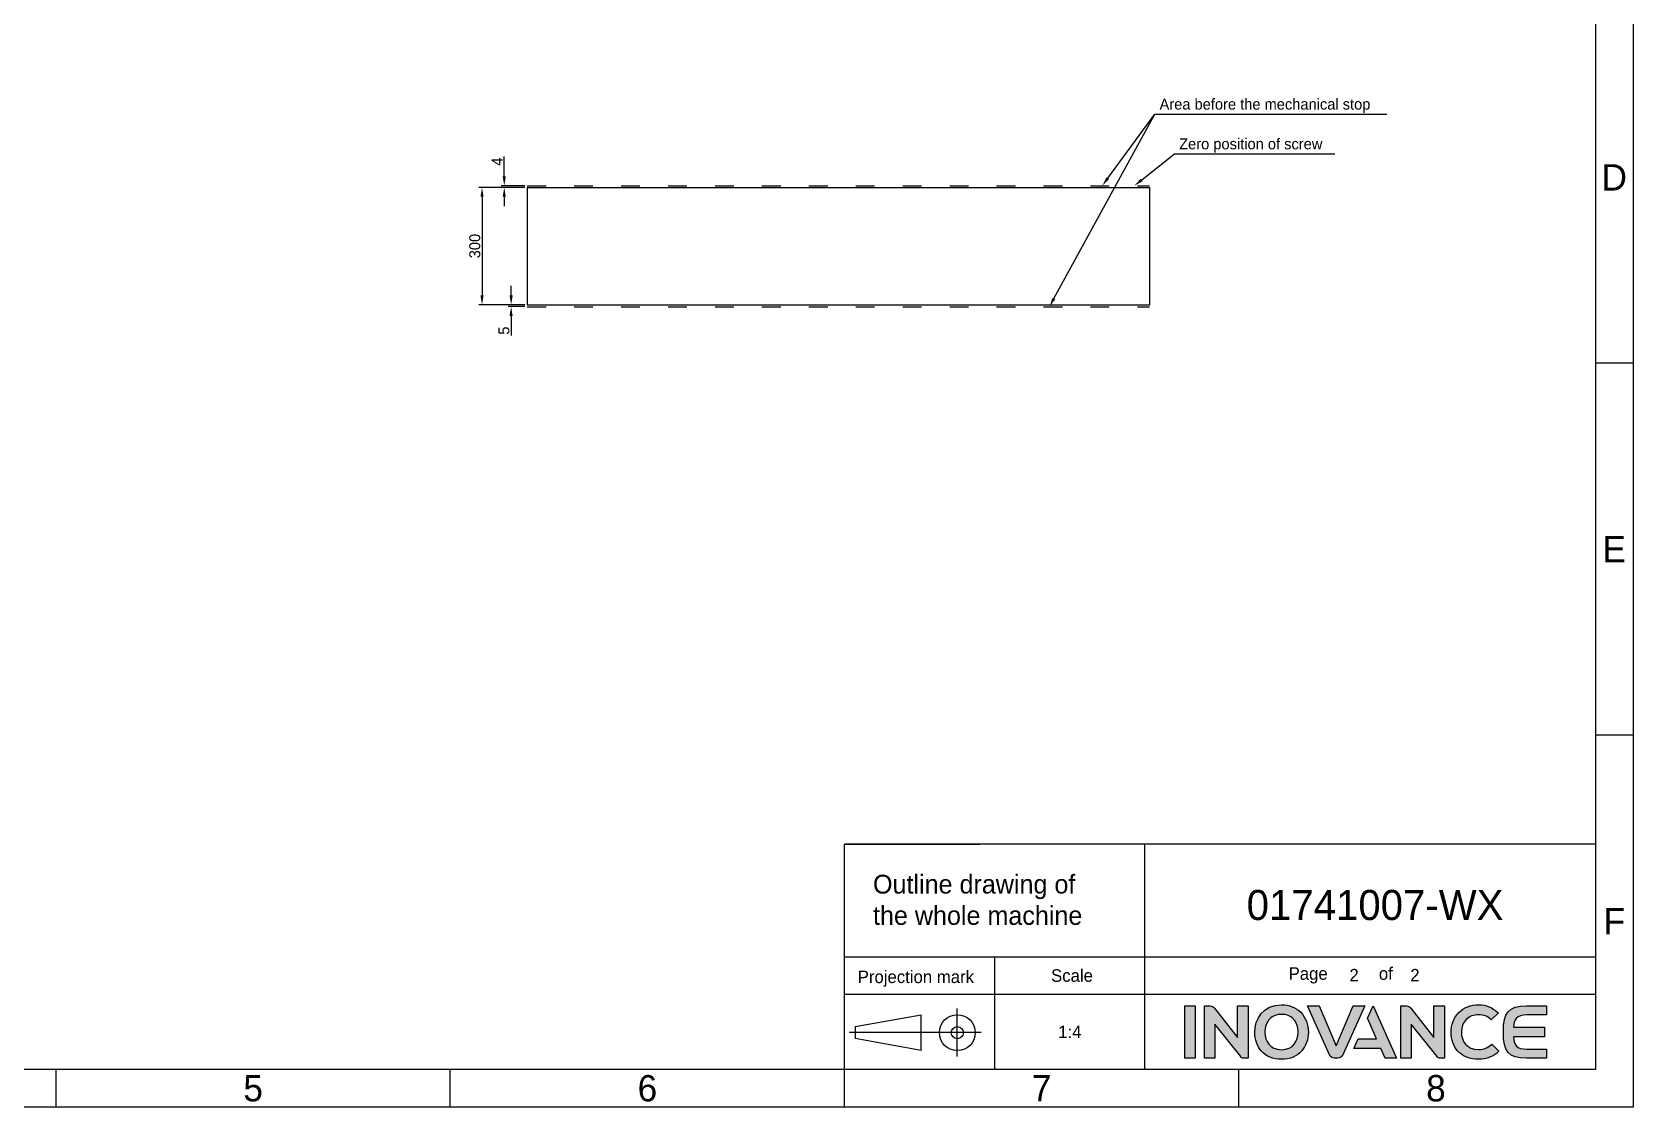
# Model space of a CAD drawing. Header units: millimetres. Extents: x 4086 to 8300, y 123 to 1549.
# Drawn here: x 7276 to 8300, y 124 to 810 of the extents above; entities that cross this region are included whole.
import ezdxf
from ezdxf import colors
from ezdxf.entities.mleader import LeaderData, LeaderLine
from ezdxf.enums import TextEntityAlignment as Align
from ezdxf.math import Vec2, Vec3

# ---------------------------------------------------------------- set-up
doc = ezdxf.new("R2010")
doc.units = ezdxf.units.MM
doc.linetypes.add('ACAD_ISO03W100', pattern=[30, 12, -18])
doc.layers.add('logo-蓝色', color=7, linetype='Continuous', true_color=0x008ccf)
doc.layers.add('标注层', color=7, linetype='Continuous', lineweight=0)
doc.layers.add('运动范围', color=7, linetype='Continuous')
doc.styles.get("Standard").update_dxf_attribs({"font": 'simsun.ttc'})
doc.styles.add('思源黑', font='SourceHanSansCN-Normal.ttf')
doc.dimstyles.new('尺寸标注_1_4比例', dxfattribs={"dimtxt": 7, "dimasz": 6, "dimexe": 2, "dimexo": 1.5, "dimgap": 1, "dimtad": 1, "dimdec": 1, "dimlfac": 4, "dimdsep": 46, "dimtxsty": '思源黑', "dimcen": 0.09, "dimadec": 0, "dimazin": 0, "dimtp": 0.01, "dimtm": 0.01, "dimtfac": 1, "dimtdec": 1, "dimtofl": 0, "dimtmove": 0, "dimatfit": 3, "dimfxl": 1, "dimtolj": 1, "dimarcsym": 0})

# ---------------------------------------------------------------- blocks, each defined once
blk = doc.blocks.new('1')
at = {"layer": 'logo-蓝色'}
h = blk.add_hatch(color=256, dxfattribs=at)
h.dxf.hatch_style = 1
edge = h.paths.add_edge_path()
edge.add_spline(control_points=[(8013.2, 154.8), (8013.2, 154.8), (8019.8, 154.8), (8019.8, 154.8), (8019.8, 154.8), (8019.8, 154.8), (8019.8, 188.2), (8019.8, 188.2), (8019.8, 188.2), (8019.8, 188.2), (8013.2, 188.2), (8013.2, 188.2), (8013.2, 188.2), (8013.2, 188.2), (8013.2, 154.8), (8013.2, 154.8)], knot_values=[0, 0, 0, 0, 0.25, 0.25, 0.25, 0.25, 0.5, 0.5, 0.5, 0.5, 0.75, 0.75, 0.75, 0.75, 1, 1, 1, 1], degree=3, periodic=1)
h = blk.add_hatch(color=256, dxfattribs=at)
h.dxf.hatch_style = 1
edge = h.paths.add_edge_path()
edge.add_spline(control_points=[(8046.9, 188.2), (8046.9, 188.2), (8046.9, 168.1), (8046.9, 168.1), (8046.9, 168.1), (8046.9, 168.1), (8032.2, 186.7), (8032.2, 186.7), (8032.2, 186.7), (8031.5, 187.6), (8030.5, 188.2), (8029.3, 188.2), (8029.3, 188.2), (8029.3, 188.2), (8025.7, 188.2), (8025.7, 188.2), (8025.7, 188.2), (8025.7, 188.2), (8025.7, 154.7), (8025.7, 154.7), (8025.7, 154.7), (8025.7, 154.7), (8032.4, 154.7), (8032.4, 154.7), (8032.4, 154.7), (8032.4, 154.7), (8032.4, 176.6), (8032.4, 176.6), (8032.4, 176.6), (8032.4, 176.6), (8048.9, 155.8), (8048.9, 155.8), (8048.9, 155.8), (8049.4, 155.1), (8050.1, 154.7), (8051, 154.7), (8051, 154.7), (8051, 154.7), (8053.6, 154.7), (8053.6, 154.7), (8053.6, 154.7), (8053.6, 154.7), (8053.6, 188.2), (8053.6, 188.2), (8053.6, 188.2), (8053.6, 188.2), (8046.9, 188.2), (8046.9, 188.2)], knot_values=[0, 0, 0, 0, 0.083333, 0.083333, 0.083333, 0.083333, 0.166667, 0.166667, 0.166667, 0.166667, 0.25, 0.25, 0.25, 0.25, 0.333333, 0.333333, 0.333333, 0.333333, 0.416667, 0.416667, 0.416667, 0.416667, 0.5, 0.5, 0.5, 0.5, 0.583333, 0.583333, 0.583333, 0.583333, 0.666667, 0.666667, 0.666667, 0.666667, 0.75, 0.75, 0.75, 0.75, 0.833333, 0.833333, 0.833333, 0.833333, 0.916667, 0.916667, 0.916667, 0.916667, 1, 1, 1, 1], degree=3, periodic=1)
h = blk.add_hatch(color=256, dxfattribs=at)
h.dxf.hatch_style = 1
edge = h.paths.add_edge_path(flags=16)
edge.add_spline(control_points=[(8067.5, 179.9), (8069.4, 181.8), (8072, 182.8), (8075, 182.8), (8075, 182.8), (8078.1, 182.8), (8080.6, 181.9), (8082.5, 180), (8082.5, 180), (8084.5, 177.9), (8085.7, 174.7), (8085.6, 171.3), (8085.6, 171.3), (8085.5, 165.9), (8082.7, 160.2), (8075, 160.2), (8075, 160.2), (8067.4, 160.2), (8064.5, 165.9), (8064.4, 171.2), (8064.4, 171.2), (8064.3, 174.6), (8065.5, 177.8), (8067.5, 179.9)], knot_values=[0, 0, 0, 0, 0.166667, 0.166667, 0.166667, 0.166667, 0.333333, 0.333333, 0.333333, 0.333333, 0.5, 0.5, 0.5, 0.5, 0.666667, 0.666667, 0.666667, 0.666667, 0.833333, 0.833333, 0.833333, 0.833333, 1, 1, 1, 1], degree=3, periodic=0)
edge = h.paths.add_edge_path()
edge.add_spline(control_points=[(8075, 188.9), (8063.2, 188.9), (8057.9, 179.8), (8057.9, 171.3), (8057.9, 171.3), (8057.9, 166.7), (8059.4, 162.5), (8062.1, 159.4), (8062.1, 159.4), (8065.1, 155.9), (8069.6, 154.1), (8075, 154.1), (8075, 154.1), (8080.4, 154.1), (8084.9, 155.9), (8088, 159.5), (8088, 159.5), (8090.6, 162.5), (8092.1, 166.8), (8092.2, 171.3), (8092.2, 171.3), (8092.2, 176.3), (8090.4, 180.9), (8087.3, 184.1), (8087.3, 184.1), (8084.2, 187.3), (8080, 188.9), (8075, 188.9)], knot_values=[0, 0, 0, 0, 0.142857, 0.142857, 0.142857, 0.142857, 0.285714, 0.285714, 0.285714, 0.285714, 0.428571, 0.428571, 0.428571, 0.428571, 0.571429, 0.571429, 0.571429, 0.571429, 0.714286, 0.714286, 0.714286, 0.714286, 0.857143, 0.857143, 0.857143, 0.857143, 1, 1, 1, 1], degree=3, periodic=0)
h = blk.add_hatch(color=256, dxfattribs=at)
h.dxf.hatch_style = 1
edge = h.paths.add_edge_path()
edge.add_spline(control_points=[(8120.9, 188.2), (8120.9, 188.2), (8110, 162.7), (8110, 162.7), (8110, 162.7), (8110, 162.7), (8099, 188.2), (8099, 188.2), (8099, 188.2), (8099, 188.2), (8091.6, 188.2), (8091.6, 188.2), (8091.6, 188.2), (8091.6, 188.2), (8105.6, 156.9), (8105.6, 156.9), (8105.6, 156.9), (8106.2, 155.7), (8107.5, 154.8), (8108.9, 154.8), (8108.9, 154.8), (8108.9, 154.8), (8108.9, 154.8), (8108.9, 154.8), (8108.9, 154.8), (8108.9, 154.8), (8111, 154.8), (8111, 154.8), (8111, 154.8), (8111, 154.8), (8111, 154.8), (8111, 154.8), (8111, 154.8), (8112.5, 154.8), (8113.7, 155.7), (8114.3, 156.9), (8114.3, 156.9), (8114.3, 156.9), (8128.3, 188.2), (8128.3, 188.2), (8128.3, 188.2), (8128.3, 188.2), (8120.9, 188.2), (8120.9, 188.2)], knot_values=[0, 0, 0, 0, 0.090909, 0.090909, 0.090909, 0.090909, 0.181818, 0.181818, 0.181818, 0.181818, 0.272727, 0.272727, 0.272727, 0.272727, 0.363636, 0.363636, 0.363636, 0.363636, 0.454545, 0.454545, 0.454545, 0.454545, 0.545455, 0.545455, 0.545455, 0.545455, 0.636364, 0.636364, 0.636364, 0.636364, 0.727273, 0.727273, 0.727273, 0.727273, 0.818182, 0.818182, 0.818182, 0.818182, 0.909091, 0.909091, 0.909091, 0.909091, 1, 1, 1, 1], degree=3, periodic=1)
h = blk.add_hatch(color=256, dxfattribs=at)
h.dxf.hatch_style = 1
edge = h.paths.add_edge_path()
edge.add_spline(control_points=[(8133.5, 188.2), (8133.5, 188.2), (8130, 180.4), (8130, 180.4), (8130, 180.4), (8130, 180.4), (8135.7, 167.2), (8135.7, 167.2), (8135.7, 167.2), (8135.7, 167.2), (8124.1, 167.2), (8124.1, 167.2), (8124.1, 167.2), (8124.1, 167.2), (8121.3, 161), (8121.3, 161), (8121.3, 161), (8121.3, 161), (8138.4, 161), (8138.4, 161), (8138.4, 161), (8138.4, 161), (8141.2, 154.8), (8141.2, 154.8), (8141.2, 154.8), (8141.2, 154.8), (8148.4, 154.8), (8148.4, 154.8), (8148.4, 154.8), (8148.4, 154.8), (8133.5, 188.2), (8133.5, 188.2)], knot_values=[0, 0, 0, 0, 0.125, 0.125, 0.125, 0.125, 0.25, 0.25, 0.25, 0.25, 0.375, 0.375, 0.375, 0.375, 0.5, 0.5, 0.5, 0.5, 0.625, 0.625, 0.625, 0.625, 0.75, 0.75, 0.75, 0.75, 0.875, 0.875, 0.875, 0.875, 1, 1, 1, 1], degree=3, periodic=1)
h = blk.add_hatch(color=256, dxfattribs=at)
h.dxf.hatch_style = 1
edge = h.paths.add_edge_path()
edge.add_spline(control_points=[(8172.4, 188.2), (8172.4, 188.2), (8172.4, 168.1), (8172.4, 168.1), (8172.4, 168.1), (8172.4, 168.1), (8157.7, 186.7), (8157.7, 186.7), (8157.7, 186.7), (8157, 187.6), (8156, 188.2), (8154.8, 188.2), (8154.8, 188.2), (8154.8, 188.2), (8151.2, 188.2), (8151.2, 188.2), (8151.2, 188.2), (8151.2, 188.2), (8151.2, 154.7), (8151.2, 154.7), (8151.2, 154.7), (8151.2, 154.7), (8157.9, 154.7), (8157.9, 154.7), (8157.9, 154.7), (8157.9, 154.7), (8157.9, 176.6), (8157.9, 176.6), (8157.9, 176.6), (8157.9, 176.6), (8174.4, 155.8), (8174.4, 155.8), (8174.4, 155.8), (8174.9, 155.1), (8175.6, 154.7), (8176.5, 154.7), (8176.5, 154.7), (8176.5, 154.7), (8179.1, 154.7), (8179.1, 154.7), (8179.1, 154.7), (8179.1, 154.7), (8179.1, 188.2), (8179.1, 188.2), (8179.1, 188.2), (8179.1, 188.2), (8172.4, 188.2), (8172.4, 188.2)], knot_values=[0, 0, 0, 0, 0.083333, 0.083333, 0.083333, 0.083333, 0.166667, 0.166667, 0.166667, 0.166667, 0.25, 0.25, 0.25, 0.25, 0.333333, 0.333333, 0.333333, 0.333333, 0.416667, 0.416667, 0.416667, 0.416667, 0.5, 0.5, 0.5, 0.5, 0.583333, 0.583333, 0.583333, 0.583333, 0.666667, 0.666667, 0.666667, 0.666667, 0.75, 0.75, 0.75, 0.75, 0.833333, 0.833333, 0.833333, 0.833333, 0.916667, 0.916667, 0.916667, 0.916667, 1, 1, 1, 1], degree=3, periodic=1)
h = blk.add_hatch(color=256, dxfattribs=at)
h.dxf.hatch_style = 1
edge = h.paths.add_edge_path()
edge.add_spline(control_points=[(8209.2, 163.6), (8207.2, 161.6), (8204.1, 160.3), (8201.1, 160.3), (8201.1, 160.3), (8193, 160.3), (8190, 166), (8190, 171.3), (8190, 171.3), (8189.9, 174.5), (8191.1, 177.5), (8193.1, 179.5), (8193.1, 179.5), (8195.1, 181.5), (8197.8, 182.5), (8201.1, 182.5), (8201.1, 182.5), (8204.1, 182.5), (8206.9, 181.5), (8208.9, 179.5), (8208.9, 179.5), (8208.9, 179.5), (8209.1, 179.3), (8209.1, 179.3), (8209.1, 179.3), (8209.1, 179.3), (8213.5, 183.6), (8213.5, 183.6), (8213.5, 183.6), (8213.5, 183.6), (8213.4, 183.8), (8213.4, 183.8), (8213.4, 183.8), (8210, 187.1), (8205.7, 188.9), (8201.1, 188.9), (8201.1, 188.9), (8195.9, 188.9), (8191.5, 187.2), (8188.3, 184), (8188.3, 184), (8185.2, 180.8), (8183.4, 176.2), (8183.4, 171.3), (8183.4, 171.3), (8183.4, 166.7), (8184.9, 162.5), (8187.6, 159.4), (8187.6, 159.4), (8190.8, 155.9), (8195.4, 154.1), (8201.1, 154.1), (8201.1, 154.1), (8206.1, 154.1), (8210.5, 155.8), (8213.8, 159), (8213.8, 159), (8213.8, 159), (8213.9, 159.2), (8213.9, 159.2), (8213.9, 159.2), (8213.9, 159.2), (8209.4, 163.8), (8209.4, 163.8), (8209.4, 163.8), (8209.4, 163.8), (8209.2, 163.6), (8209.2, 163.6)], knot_values=[0, 0, 0, 0, 0.058824, 0.058824, 0.058824, 0.058824, 0.117647, 0.117647, 0.117647, 0.117647, 0.176471, 0.176471, 0.176471, 0.176471, 0.235294, 0.235294, 0.235294, 0.235294, 0.294118, 0.294118, 0.294118, 0.294118, 0.352941, 0.352941, 0.352941, 0.352941, 0.411765, 0.411765, 0.411765, 0.411765, 0.470588, 0.470588, 0.470588, 0.470588, 0.529412, 0.529412, 0.529412, 0.529412, 0.588235, 0.588235, 0.588235, 0.588235, 0.647059, 0.647059, 0.647059, 0.647059, 0.705882, 0.705882, 0.705882, 0.705882, 0.764706, 0.764706, 0.764706, 0.764706, 0.823529, 0.823529, 0.823529, 0.823529, 0.882353, 0.882353, 0.882353, 0.882353, 0.941176, 0.941176, 0.941176, 0.941176, 1, 1, 1, 1], degree=3, periodic=0)
h = blk.add_hatch(color=256, dxfattribs=at)
h.dxf.hatch_style = 1
edge = h.paths.add_edge_path()
edge.add_spline(control_points=[(8231.8, 182.4), (8231.8, 182.4), (8244.3, 182.4), (8244.3, 182.4), (8244.3, 182.4), (8244.3, 182.4), (8244.3, 188.2), (8244.3, 188.2), (8244.3, 188.2), (8244.3, 188.2), (8231.7, 188.2), (8231.7, 188.2), (8231.7, 188.2), (8220, 188.2), (8216.8, 183.7), (8216.8, 171.9), (8216.8, 171.9), (8216.8, 171.9), (8216.8, 171.5), (8216.8, 171.5), (8216.8, 171.5), (8216.8, 171.5), (8216.8, 171.5), (8216.8, 171.5), (8216.8, 171.5), (8216.8, 171.5), (8216.8, 171.5), (8216.8, 171.5), (8216.8, 171.5), (8216.8, 171.5), (8216.8, 171.5), (8216.8, 171.5), (8216.8, 171.5), (8216.8, 171.5), (8216.8, 171), (8216.8, 171), (8216.8, 171), (8216.8, 159.2), (8220, 154.8), (8231.7, 154.8), (8231.7, 154.8), (8231.7, 154.8), (8244.3, 154.8), (8244.3, 154.8), (8244.3, 154.8), (8244.3, 154.8), (8244.3, 160.6), (8244.3, 160.6), (8244.3, 160.6), (8244.3, 160.6), (8231.8, 160.6), (8231.8, 160.6), (8231.8, 160.6), (8228.8, 160.6), (8226.4, 161.1), (8225, 162.7), (8225, 162.7), (8223.9, 164), (8223.4, 166), (8223.3, 168.4), (8223.3, 168.4), (8223.3, 168.4), (8243.2, 168.4), (8243.2, 168.4), (8243.2, 168.4), (8243.2, 168.4), (8243.2, 171.5), (8243.2, 171.5), (8243.2, 171.5), (8243.2, 171.5), (8243.2, 174.6), (8243.2, 174.6), (8243.2, 174.6), (8243.2, 174.6), (8223.3, 174.6), (8223.3, 174.6), (8223.3, 174.6), (8223.4, 176.9), (8223.9, 178.9), (8225, 180.2), (8225, 180.2), (8226.4, 181.8), (8228.8, 182.4), (8231.8, 182.4)], knot_values=[0, 0, 0, 0, 0.047619, 0.047619, 0.047619, 0.047619, 0.095238, 0.095238, 0.095238, 0.095238, 0.142857, 0.142857, 0.142857, 0.142857, 0.190476, 0.190476, 0.190476, 0.190476, 0.238095, 0.238095, 0.238095, 0.238095, 0.285714, 0.285714, 0.285714, 0.285714, 0.333333, 0.333333, 0.333333, 0.333333, 0.380952, 0.380952, 0.380952, 0.380952, 0.428571, 0.428571, 0.428571, 0.428571, 0.47619, 0.47619, 0.47619, 0.47619, 0.52381, 0.52381, 0.52381, 0.52381, 0.571429, 0.571429, 0.571429, 0.571429, 0.619048, 0.619048, 0.619048, 0.619048, 0.666667, 0.666667, 0.666667, 0.666667, 0.714286, 0.714286, 0.714286, 0.714286, 0.761905, 0.761905, 0.761905, 0.761905, 0.809524, 0.809524, 0.809524, 0.809524, 0.857143, 0.857143, 0.857143, 0.857143, 0.904762, 0.904762, 0.904762, 0.904762, 0.952381, 0.952381, 0.952381, 0.952381, 1, 1, 1, 1], degree=3, periodic=0)
at = {"color": 2}
for p, q in [((8299.7, 598.8), (8275.7, 598.8)), ((8299.7, 361.2), (8275.7, 361.2)), ((8275.7, 291.6), (7795.7, 291.6)), ((7795.7, 147.6), (7795.7, 291.6)), ((7795.7, 291.6), (7882.1, 291.6)), ((7987.7, 147.6), (7987.7, 291.6)), ((7795.7, 147.6), (7795.7, 219.6)), ((7795.7, 219.6), (7882.1, 219.6)), ((7795.7, 219.6), (8275.7, 219.6)), ((7891.7, 147.6), (7891.7, 219.6)), ((7795.7, 195.6), (7987.7, 195.6)), ((7867.8, 155.8), (7867.8, 186.5)), ((7802.5, 175), (7844.7, 182.6)), ((7802.5, 175), (7802.5, 167.3)), ((7844.7, 159.6), (7844.7, 182.6)), ((7883.1, 171.1), (7798.6, 171.1)), ((7844.7, 159.6), (7802.5, 167.3)), ((7291.7, 123.6), (7291.7, 147.6)), ((7543.7, 123.6), (7543.7, 147.6)), ((7795.7, 123.6), (7795.7, 147.6)), ((8047.7, 123.6), (8047.7, 147.6))]:
    blk.add_line(p, q, dxfattribs=at)
for points in [[(6283.7, 123.6), (6283.7, 1549.2), (8299.7, 1549.2), (8299.7, 123.6)], [(6403.7, 147.6), (6403.7, 1525.2), (8275.7, 1525.2), (8275.7, 147.6)], [(7987.7, 195.6), (8275.7, 195.6), (8275.7, 147.6), (7987.7, 147.6)]]:
    blk.add_lwpolyline(points, close=True, dxfattribs=at)
for radius in [11.5, 3.84]:
    blk.add_circle((7867.8, 171.1), radius, dxfattribs=at)
at = {"layer": 'logo-蓝色'}
for points, knots in [([(8013.2, 154.8), (8013.2, 154.8), (8019.8, 154.8), (8019.8, 154.8), (8019.8, 154.8), (8019.8, 154.8), (8019.8, 188.2), (8019.8, 188.2), (8019.8, 188.2), (8019.8, 188.2), (8013.2, 188.2), (8013.2, 188.2), (8013.2, 188.2), (8013.2, 188.2), (8013.2, 154.8), (8013.2, 154.8)], [0, 0, 0, 0, 0.25, 0.25, 0.25, 0.25, 0.5, 0.5, 0.5, 0.5, 0.75, 0.75, 0.75, 0.75, 1, 1, 1, 1]), ([(8046.9, 188.2), (8046.9, 188.2), (8046.9, 168.1), (8046.9, 168.1), (8046.9, 168.1), (8046.9, 168.1), (8032.2, 186.7), (8032.2, 186.7), (8032.2, 186.7), (8031.5, 187.6), (8030.5, 188.2), (8029.3, 188.2), (8029.3, 188.2), (8029.3, 188.2), (8025.7, 188.2), (8025.7, 188.2), (8025.7, 188.2), (8025.7, 188.2), (8025.7, 154.7), (8025.7, 154.7), (8025.7, 154.7), (8025.7, 154.7), (8032.4, 154.7), (8032.4, 154.7), (8032.4, 154.7), (8032.4, 154.7), (8032.4, 176.6), (8032.4, 176.6), (8032.4, 176.6), (8032.4, 176.6), (8048.9, 155.8), (8048.9, 155.8), (8048.9, 155.8), (8049.4, 155.1), (8050.1, 154.7), (8051, 154.7), (8051, 154.7), (8051, 154.7), (8053.6, 154.7), (8053.6, 154.7), (8053.6, 154.7), (8053.6, 154.7), (8053.6, 188.2), (8053.6, 188.2), (8053.6, 188.2), (8053.6, 188.2), (8046.9, 188.2), (8046.9, 188.2)], [0, 0, 0, 0, 0.083333, 0.083333, 0.083333, 0.083333, 0.166667, 0.166667, 0.166667, 0.166667, 0.25, 0.25, 0.25, 0.25, 0.333333, 0.333333, 0.333333, 0.333333, 0.416667, 0.416667, 0.416667, 0.416667, 0.5, 0.5, 0.5, 0.5, 0.583333, 0.583333, 0.583333, 0.583333, 0.666667, 0.666667, 0.666667, 0.666667, 0.75, 0.75, 0.75, 0.75, 0.833333, 0.833333, 0.833333, 0.833333, 0.916667, 0.916667, 0.916667, 0.916667, 1, 1, 1, 1]), ([(8075, 188.9), (8063.2, 188.9), (8057.9, 179.8), (8057.9, 171.3), (8057.9, 171.3), (8057.9, 166.7), (8059.4, 162.5), (8062.1, 159.4), (8062.1, 159.4), (8065.1, 155.9), (8069.6, 154.1), (8075, 154.1), (8075, 154.1), (8080.4, 154.1), (8084.9, 155.9), (8088, 159.5), (8088, 159.5), (8090.6, 162.5), (8092.1, 166.8), (8092.2, 171.3), (8092.2, 171.3), (8092.2, 176.3), (8090.4, 180.9), (8087.3, 184.1), (8087.3, 184.1), (8084.2, 187.3), (8080, 188.9), (8075, 188.9)], [0, 0, 0, 0, 0.142857, 0.142857, 0.142857, 0.142857, 0.285714, 0.285714, 0.285714, 0.285714, 0.428571, 0.428571, 0.428571, 0.428571, 0.571429, 0.571429, 0.571429, 0.571429, 0.714286, 0.714286, 0.714286, 0.714286, 0.857143, 0.857143, 0.857143, 0.857143, 1, 1, 1, 1]), ([(8120.9, 188.2), (8120.9, 188.2), (8110, 162.7), (8110, 162.7), (8110, 162.7), (8110, 162.7), (8099, 188.2), (8099, 188.2), (8099, 188.2), (8099, 188.2), (8091.6, 188.2), (8091.6, 188.2), (8091.6, 188.2), (8091.6, 188.2), (8105.6, 156.9), (8105.6, 156.9), (8105.6, 156.9), (8106.2, 155.7), (8107.5, 154.8), (8108.9, 154.8), (8108.9, 154.8), (8108.9, 154.8), (8108.9, 154.8), (8108.9, 154.8), (8108.9, 154.8), (8108.9, 154.8), (8111, 154.8), (8111, 154.8), (8111, 154.8), (8111, 154.8), (8111, 154.8), (8111, 154.8), (8111, 154.8), (8112.5, 154.8), (8113.7, 155.7), (8114.3, 156.9), (8114.3, 156.9), (8114.3, 156.9), (8128.3, 188.2), (8128.3, 188.2), (8128.3, 188.2), (8128.3, 188.2), (8120.9, 188.2), (8120.9, 188.2)], [0, 0, 0, 0, 0.090909, 0.090909, 0.090909, 0.090909, 0.181818, 0.181818, 0.181818, 0.181818, 0.272727, 0.272727, 0.272727, 0.272727, 0.363636, 0.363636, 0.363636, 0.363636, 0.454545, 0.454545, 0.454545, 0.454545, 0.545455, 0.545455, 0.545455, 0.545455, 0.636364, 0.636364, 0.636364, 0.636364, 0.727273, 0.727273, 0.727273, 0.727273, 0.818182, 0.818182, 0.818182, 0.818182, 0.909091, 0.909091, 0.909091, 0.909091, 1, 1, 1, 1]), ([(8133.5, 188.2), (8133.5, 188.2), (8130, 180.4), (8130, 180.4), (8130, 180.4), (8130, 180.4), (8135.7, 167.2), (8135.7, 167.2), (8135.7, 167.2), (8135.7, 167.2), (8124.1, 167.2), (8124.1, 167.2), (8124.1, 167.2), (8124.1, 167.2), (8121.3, 161), (8121.3, 161), (8121.3, 161), (8121.3, 161), (8138.4, 161), (8138.4, 161), (8138.4, 161), (8138.4, 161), (8141.2, 154.8), (8141.2, 154.8), (8141.2, 154.8), (8141.2, 154.8), (8148.4, 154.8), (8148.4, 154.8), (8148.4, 154.8), (8148.4, 154.8), (8133.5, 188.2), (8133.5, 188.2)], [0, 0, 0, 0, 0.125, 0.125, 0.125, 0.125, 0.25, 0.25, 0.25, 0.25, 0.375, 0.375, 0.375, 0.375, 0.5, 0.5, 0.5, 0.5, 0.625, 0.625, 0.625, 0.625, 0.75, 0.75, 0.75, 0.75, 0.875, 0.875, 0.875, 0.875, 1, 1, 1, 1]), ([(8172.4, 188.2), (8172.4, 188.2), (8172.4, 168.1), (8172.4, 168.1), (8172.4, 168.1), (8172.4, 168.1), (8157.7, 186.7), (8157.7, 186.7), (8157.7, 186.7), (8157, 187.6), (8156, 188.2), (8154.8, 188.2), (8154.8, 188.2), (8154.8, 188.2), (8151.2, 188.2), (8151.2, 188.2), (8151.2, 188.2), (8151.2, 188.2), (8151.2, 154.7), (8151.2, 154.7), (8151.2, 154.7), (8151.2, 154.7), (8157.9, 154.7), (8157.9, 154.7), (8157.9, 154.7), (8157.9, 154.7), (8157.9, 176.6), (8157.9, 176.6), (8157.9, 176.6), (8157.9, 176.6), (8174.4, 155.8), (8174.4, 155.8), (8174.4, 155.8), (8174.9, 155.1), (8175.6, 154.7), (8176.5, 154.7), (8176.5, 154.7), (8176.5, 154.7), (8179.1, 154.7), (8179.1, 154.7), (8179.1, 154.7), (8179.1, 154.7), (8179.1, 188.2), (8179.1, 188.2), (8179.1, 188.2), (8179.1, 188.2), (8172.4, 188.2), (8172.4, 188.2)], [0, 0, 0, 0, 0.083333, 0.083333, 0.083333, 0.083333, 0.166667, 0.166667, 0.166667, 0.166667, 0.25, 0.25, 0.25, 0.25, 0.333333, 0.333333, 0.333333, 0.333333, 0.416667, 0.416667, 0.416667, 0.416667, 0.5, 0.5, 0.5, 0.5, 0.583333, 0.583333, 0.583333, 0.583333, 0.666667, 0.666667, 0.666667, 0.666667, 0.75, 0.75, 0.75, 0.75, 0.833333, 0.833333, 0.833333, 0.833333, 0.916667, 0.916667, 0.916667, 0.916667, 1, 1, 1, 1]), ([(8209.2, 163.6), (8207.2, 161.6), (8204.1, 160.3), (8201.1, 160.3), (8201.1, 160.3), (8193, 160.3), (8190, 166), (8190, 171.3), (8190, 171.3), (8189.9, 174.5), (8191.1, 177.5), (8193.1, 179.5), (8193.1, 179.5), (8195.1, 181.5), (8197.8, 182.5), (8201.1, 182.5), (8201.1, 182.5), (8204.1, 182.5), (8206.9, 181.5), (8208.9, 179.5), (8208.9, 179.5), (8208.9, 179.5), (8209.1, 179.3), (8209.1, 179.3), (8209.1, 179.3), (8209.1, 179.3), (8213.5, 183.6), (8213.5, 183.6), (8213.5, 183.6), (8213.5, 183.6), (8213.4, 183.8), (8213.4, 183.8), (8213.4, 183.8), (8210, 187.1), (8205.7, 188.9), (8201.1, 188.9), (8201.1, 188.9), (8195.9, 188.9), (8191.5, 187.2), (8188.3, 184), (8188.3, 184), (8185.2, 180.8), (8183.4, 176.2), (8183.4, 171.3), (8183.4, 171.3), (8183.4, 166.7), (8184.9, 162.5), (8187.6, 159.4), (8187.6, 159.4), (8190.8, 155.9), (8195.4, 154.1), (8201.1, 154.1), (8201.1, 154.1), (8206.1, 154.1), (8210.5, 155.8), (8213.8, 159), (8213.8, 159), (8213.8, 159), (8213.9, 159.2), (8213.9, 159.2), (8213.9, 159.2), (8213.9, 159.2), (8209.4, 163.8), (8209.4, 163.8), (8209.4, 163.8), (8209.4, 163.8), (8209.2, 163.6), (8209.2, 163.6)], [0, 0, 0, 0, 0.058824, 0.058824, 0.058824, 0.058824, 0.117647, 0.117647, 0.117647, 0.117647, 0.176471, 0.176471, 0.176471, 0.176471, 0.235294, 0.235294, 0.235294, 0.235294, 0.294118, 0.294118, 0.294118, 0.294118, 0.352941, 0.352941, 0.352941, 0.352941, 0.411765, 0.411765, 0.411765, 0.411765, 0.470588, 0.470588, 0.470588, 0.470588, 0.529412, 0.529412, 0.529412, 0.529412, 0.588235, 0.588235, 0.588235, 0.588235, 0.647059, 0.647059, 0.647059, 0.647059, 0.705882, 0.705882, 0.705882, 0.705882, 0.764706, 0.764706, 0.764706, 0.764706, 0.823529, 0.823529, 0.823529, 0.823529, 0.882353, 0.882353, 0.882353, 0.882353, 0.941176, 0.941176, 0.941176, 0.941176, 1, 1, 1, 1]), ([(8231.8, 182.4), (8231.8, 182.4), (8244.3, 182.4), (8244.3, 182.4), (8244.3, 182.4), (8244.3, 182.4), (8244.3, 188.2), (8244.3, 188.2), (8244.3, 188.2), (8244.3, 188.2), (8231.7, 188.2), (8231.7, 188.2), (8231.7, 188.2), (8220, 188.2), (8216.8, 183.7), (8216.8, 171.9), (8216.8, 171.9), (8216.8, 171.9), (8216.8, 171.5), (8216.8, 171.5), (8216.8, 171.5), (8216.8, 171.5), (8216.8, 171.5), (8216.8, 171.5), (8216.8, 171.5), (8216.8, 171.5), (8216.8, 171.5), (8216.8, 171.5), (8216.8, 171.5), (8216.8, 171.5), (8216.8, 171.5), (8216.8, 171.5), (8216.8, 171.5), (8216.8, 171.5), (8216.8, 171), (8216.8, 171), (8216.8, 171), (8216.8, 159.2), (8220, 154.8), (8231.7, 154.8), (8231.7, 154.8), (8231.7, 154.8), (8244.3, 154.8), (8244.3, 154.8), (8244.3, 154.8), (8244.3, 154.8), (8244.3, 160.6), (8244.3, 160.6), (8244.3, 160.6), (8244.3, 160.6), (8231.8, 160.6), (8231.8, 160.6), (8231.8, 160.6), (8228.8, 160.6), (8226.4, 161.1), (8225, 162.7), (8225, 162.7), (8223.9, 164), (8223.4, 166), (8223.3, 168.4), (8223.3, 168.4), (8223.3, 168.4), (8243.2, 168.4), (8243.2, 168.4), (8243.2, 168.4), (8243.2, 168.4), (8243.2, 171.5), (8243.2, 171.5), (8243.2, 171.5), (8243.2, 171.5), (8243.2, 174.6), (8243.2, 174.6), (8243.2, 174.6), (8243.2, 174.6), (8223.3, 174.6), (8223.3, 174.6), (8223.3, 174.6), (8223.4, 176.9), (8223.9, 178.9), (8225, 180.2), (8225, 180.2), (8226.4, 181.8), (8228.8, 182.4), (8231.8, 182.4)], [0, 0, 0, 0, 0.047619, 0.047619, 0.047619, 0.047619, 0.095238, 0.095238, 0.095238, 0.095238, 0.142857, 0.142857, 0.142857, 0.142857, 0.190476, 0.190476, 0.190476, 0.190476, 0.238095, 0.238095, 0.238095, 0.238095, 0.285714, 0.285714, 0.285714, 0.285714, 0.333333, 0.333333, 0.333333, 0.333333, 0.380952, 0.380952, 0.380952, 0.380952, 0.428571, 0.428571, 0.428571, 0.428571, 0.47619, 0.47619, 0.47619, 0.47619, 0.52381, 0.52381, 0.52381, 0.52381, 0.571429, 0.571429, 0.571429, 0.571429, 0.619048, 0.619048, 0.619048, 0.619048, 0.666667, 0.666667, 0.666667, 0.666667, 0.714286, 0.714286, 0.714286, 0.714286, 0.761905, 0.761905, 0.761905, 0.761905, 0.809524, 0.809524, 0.809524, 0.809524, 0.857143, 0.857143, 0.857143, 0.857143, 0.904762, 0.904762, 0.904762, 0.904762, 0.952381, 0.952381, 0.952381, 0.952381, 1, 1, 1, 1]), ([(8067.5, 179.9), (8069.4, 181.8), (8072, 182.8), (8075, 182.8), (8075, 182.8), (8078.1, 182.8), (8080.6, 181.9), (8082.5, 180), (8082.5, 180), (8084.5, 177.9), (8085.7, 174.7), (8085.6, 171.3), (8085.6, 171.3), (8085.5, 165.9), (8082.7, 160.2), (8075, 160.2), (8075, 160.2), (8067.4, 160.2), (8064.5, 165.9), (8064.4, 171.2), (8064.4, 171.2), (8064.3, 174.6), (8065.5, 177.8), (8067.5, 179.9)], [0, 0, 0, 0, 0.166667, 0.166667, 0.166667, 0.166667, 0.333333, 0.333333, 0.333333, 0.333333, 0.5, 0.5, 0.5, 0.5, 0.666667, 0.666667, 0.666667, 0.666667, 0.833333, 0.833333, 0.833333, 0.833333, 1, 1, 1, 1])]:
    blk.add_open_spline(points, degree=3, knots=knots, dxfattribs=at)
at = {"color": 2, "style": '思源黑'}
for s, height, p in [('D', 16.8, (8287.7, 717.6)), ('E', 16.8, (8287.7, 480)), ('F', 16.8, (8287.7, 242.4)), ('Projection mark', 8, (7841.3, 206.8)), ('Scale', 8, (7941.1, 207.6)), ('5', 16.8, (7417.7, 135.6)), ('6', 16.8, (7669.7, 135.6)), ('7', 16.8, (7921.7, 135.6)), ('8', 16.8, (8173.7, 135.6))]:
    blk.add_text(s, height=height, dxfattribs=at).set_placement(p, align=Align.MIDDLE_CENTER)
blk.add_text('Page           of    ', height=8, dxfattribs=at).set_placement((8118.8, 207.9), align=Align.MIDDLE)
at = {"color": 2, "insert": (7813.9, 272), "char_height": 12, "width": 145.175, "attachment_point": 1}
blk.add_mtext('{\\fSource Han Sans CN Regular|b0|i0|c0|p34;Outline drawing of the whole machine}', dxfattribs=at)
at = {"color": 7, "style": '思源黑'}
for tag, height, p in [('编号', 19.2, (8134.8, 252.7)), ('比例', 8, (7939.7, 171.6))]:
    blk.add_attdef(tag, text='', height=height, dxfattribs=at).set_placement(p, align=Align.MIDDLE)
at = {"linetype": 'Continuous', "lineweight": 0, "ltscale": 0.3, "style": '思源黑'}
for tag, p in [('当前页', (8121.4, 207.9)), ('总页数', (8160.3, 207.9))]:
    blk.add_attdef(tag, text='', height=8, dxfattribs=at).set_placement(p, align=Align.MIDDLE)
blk = doc.blocks.new('*D1285')
at = {"layer": 'Defpoints', "color": 0}
for p in [(7592.9, 711.2), (7564, 636.2), (7592.9, 636.2)]:
    blk.add_point(p, dxfattribs=at)
at = {"layer": '标注层', "color": 0, "lineweight": -2}
for p, q in [((7591.4, 711.2), (7562, 711.2)), ((7564, 705.2), (7564, 642.2)), ((7591.4, 636.2), (7562, 636.2))]:
    blk.add_line(p, q, dxfattribs=at)
at = {"layer": '标注层', "color": 0}
for points in [[(7565, 705.2), (7563, 705.2), (7564, 711.2)], [(7563, 642.2), (7565, 642.2), (7564, 636.2)]]:
    blk.add_solid(points, dxfattribs=at)
at = {"layer": '标注层', "color": 0, "insert": (7559.4, 673.7), "char_height": 7, "attachment_point": 5, "rotation": 90, "style": '思源黑'}
blk.add_mtext('\\A1;300', dxfattribs=at)
blk = doc.blocks.new('*D1286')
at = {"layer": 'Defpoints', "color": 0}
for p in [(7578.2, 712.2), (7592.9, 712.2), (7592.9, 711.2)]:
    blk.add_point(p, dxfattribs=at)
at = {"layer": '标注层', "color": 0, "lineweight": -2}
for p, q in [((7578.2, 718.2), (7578.2, 731)), ((7591.4, 712.2), (7576.2, 712.2)), ((7591.4, 711.2), (7576.2, 711.2)), ((7578.2, 705.2), (7578.2, 699.2))]:
    blk.add_line(p, q, dxfattribs=at)
at = {"layer": '标注层', "color": 0}
for points in [[(7577.2, 718.2), (7579.2, 718.2), (7578.2, 712.2)], [(7579.2, 705.2), (7577.2, 705.2), (7578.2, 711.2)]]:
    blk.add_solid(points, dxfattribs=at)
at = {"layer": '标注层', "color": 0, "insert": (7573.7, 727.6), "char_height": 7, "attachment_point": 5, "rotation": 90, "style": '思源黑'}
blk.add_mtext('\\A1;4', dxfattribs=at)
blk = doc.blocks.new('*D1287')
at = {"layer": 'Defpoints', "color": 0}
for p in [(7582.6, 635), (7592.9, 636.2), (7592.9, 635)]:
    blk.add_point(p, dxfattribs=at)
at = {"layer": '标注层', "color": 0, "lineweight": -2}
for p, q in [((7582.6, 642.2), (7582.6, 648.2)), ((7591.4, 636.2), (7580.6, 636.2)), ((7591.4, 635), (7580.6, 635)), ((7582.6, 629), (7582.6, 616.5))]:
    blk.add_line(p, q, dxfattribs=at)
at = {"layer": '标注层', "color": 0}
for points in [[(7581.6, 642.2), (7583.6, 642.2), (7582.6, 636.2)], [(7583.6, 629), (7581.6, 629), (7582.6, 635)]]:
    blk.add_solid(points, dxfattribs=at)
at = {"layer": '标注层', "color": 0, "insert": (7578, 619.7), "char_height": 7, "attachment_point": 5, "rotation": 90, "style": '思源黑'}
blk.add_mtext('\\A1;5', dxfattribs=at)

msp = doc.modelspace()

# ---------------------------------------------------------------- linework, layer by layer
at = {"layer": '运动范围', "linetype": 'ACAD_ISO03W100'}
for p, q in [((7592.9234, 712.2173), (7990.5289, 712.2173)), ((7592.9234, 634.9673), (7990.5289, 634.9673))]:
    msp.add_line(p, q, dxfattribs=at)
at = {"layer": '运动范围'}
for p, q in [((7592.9234, 711.2173), (7990.5289, 711.2173)), ((7592.9234, 711.2173), (7592.9234, 636.2173)), ((7990.5289, 711.2173), (7990.5289, 636.2173)), ((7592.9234, 636.2173), (7990.5289, 636.2173))]:
    msp.add_line(p, q, dxfattribs=at)

# ---------------------------------------------------------------- block references
msp.add_blockref('1', (0, 0)).add_auto_attribs({'编号': '01741007-WX', '比例': '1:4', '总页数': '2', '当前页': '2'})

# ---------------------------------------------------------------- dimensions: what is measured, and where the dimension line sits
at = {"layer": '标注层'}
for base, p1, p2, picture, middle in [((7578.2486, 712.2173), (7592.9234, 711.2173), (7592.9234, 712.2173), '*D1286', (7573.7486, 727.5989)), ((7564.0008, 636.2173), (7592.9234, 711.2173), (7592.9234, 636.2173), '*D1285', (7559.37, 673.7173)), ((7582.5534, 634.9673), (7592.9234, 636.2173), (7592.9234, 634.9673), '*D1287', (7577.9903, 619.7328))]:
    dim = msp.add_linear_dim(base=base, p1=p1, p2=p2, angle=90, dimstyle='尺寸标注_1_4比例', dxfattribs=at)
    dim.commit()
    dim.dimension.update_dxf_attribs({"geometry": picture, "text_midpoint": middle})

# ---------------------------------------------------------------- leaders
ml = msp.add_multileader_mtext('Standard', dxfattribs=at)
ml.set_content('{\\C256;Area before the mechanical stop}', style='思源黑')
ml.set_leader_properties()
ml.build(insert=Vec2(0, 0))
ml.multileader.update_dxf_attribs({"text_left_attachment_type": 5, "text_right_attachment_type": 5, "dogleg_length": 1, "arrow_head_size": 6})
ctx = ml.context
ctx.base_point, ctx.char_height, ctx.arrow_head_size, ctx.plane_origin = Vec3(7995.0544, 757.9453), 7, 6, Vec3(7960.3741, 712.2173)
ctx.left_attachment, ctx.right_attachment = 5, 5
notes = []
notes.append((ctx, [(1, (1, 1, 0), (7994.0544, 757.9453), (1, 0), 1, [(0, [(7960.3741, 712.2173)], 0, []), (1, [(7926.6574, 634.9673)], 0, [])])]))
ctx.mtext.insert, ctx.mtext.flow_direction = Vec3(7997.0544, 767.9012), 5
ml = msp.add_multileader_mtext('Standard', dxfattribs=at)
ml.set_content('{\\C256;Zero position of screw}', style='思源黑')
ml.set_leader_properties()
ml.build(insert=Vec2(0, 0))
ml.multileader.update_dxf_attribs({"text_left_attachment_type": 5, "text_right_attachment_type": 5, "dogleg_length": 1, "arrow_head_size": 6})
ctx = ml.context
ctx.base_point, ctx.char_height, ctx.arrow_head_size, ctx.plane_origin = Vec3(8007.57, 732.5478), 7, 6, Vec3(7980.9205, 712.2173)
ctx.left_attachment, ctx.right_attachment = 5, 5
notes.append((ctx, [(0, (1, 1, 0), (8006.57, 732.5478), (1, 0), 1, [(0, [(7980.9205, 712.2173)], 0, [])])]))
ctx.mtext.insert, ctx.mtext.flow_direction = Vec3(8009.57, 742.5037), 5
for ctx, leaders in notes:
    for number, flags, end, landing, length, lines in leaders:
        leader = LeaderData()
        leader.index, (leader.has_last_leader_line, leader.has_dogleg_vector, leader.attachment_direction) = number, flags
        leader.last_leader_point, leader.dogleg_vector, leader.dogleg_length = Vec3(end), Vec3(landing), length
        for number, points, colour, breaks in lines:
            line = LeaderLine()
            line.index, line.vertices, line.color, line.breaks = number, Vec3.list(points), colors.encode_raw_color(colour), breaks
            leader.lines.append(line)
        ctx.leaders.append(leader)

doc.saveas('drawing.dxf')
